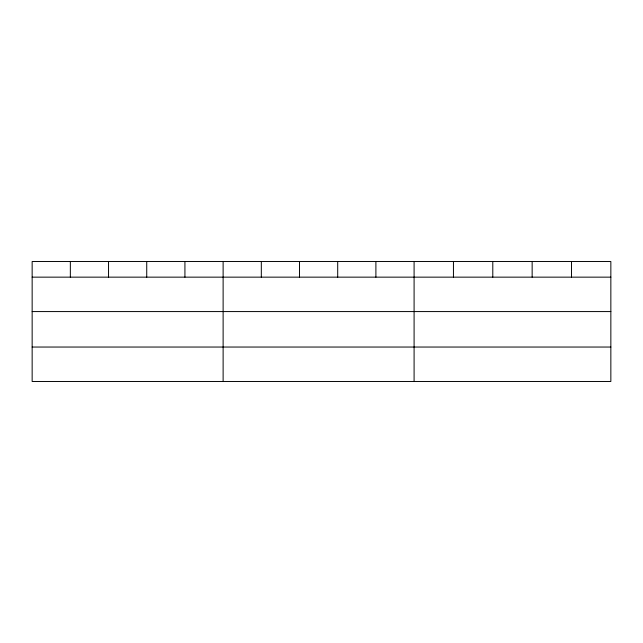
<?xml version="1.0" encoding="UTF-8"?>
<svg xmlns="http://www.w3.org/2000/svg" width="643" height="643" viewBox="0 0 643 643"><rect width="100%" height="100%" fill="white"/><g stroke="black" fill="none" stroke-linecap="round" stroke-linejoin="round"><path stroke-width="0.96" d="M610.85 311.574L610.85 261.524L32.15 261.524L32.15 381.476L610.85 381.476L610.85 311.574L32.15 311.574M32.15 277.149L610.85 277.149M32.15 347.043L610.85 347.043M571.498 261.524L571.498 277.149M532.147 261.524L532.147 277.149M492.795 261.524L492.795 277.149M453.444 261.524L453.444 277.149M414.092 261.524L414.092 381.476M375.898 261.524L375.898 277.149M337.704 261.524L337.704 277.149M299.509 261.524L299.509 277.149M261.315 261.524L261.315 277.149M223.121 261.524L223.121 381.476M184.927 261.524L184.927 277.149M146.733 261.524L146.733 277.149M108.538 261.524L108.538 277.149M70.344 261.524L70.344 277.149"/></g></svg>
